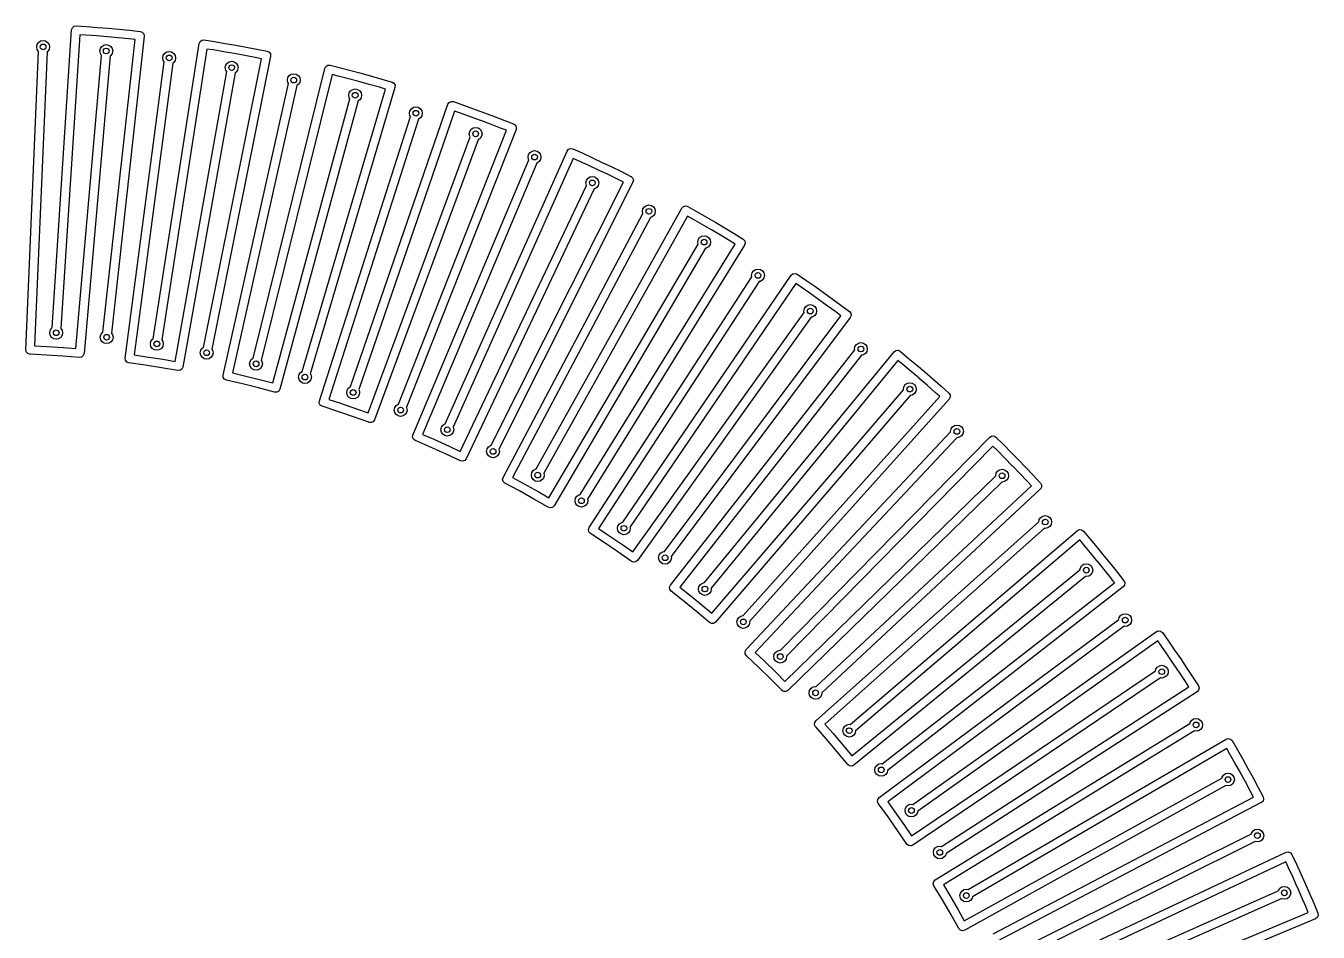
# Model space of a CAD drawing. Extents: x 97 to 314, y -170 to 213.
# Drawn here: x 264.69 to 310.06, y 141.22 to 173.04 of the extents above; entities that cross this region are included whole.
import ezdxf

# ---------------------------------------------------------------- set-up
doc = ezdxf.new("R2010")
doc.units = 0
doc.layers.add('BLACK', color=7, linetype='CONTINUOUS')

msp = doc.modelspace()

# ---------------------------------------------------------------- linework, layer by layer
at = {"layer": 'BLACK', "linetype": 'CONTINUOUS'}
for p, q in [((265.616, 162.433), (266.298, 172.898)), ((266.298, 172.898), (266.323, 172.971)), ((266.323, 172.971), (266.382, 173.022)), ((266.382, 173.022), (266.458, 173.038)), ((266.458, 173.038), (266.458, 173.038)), ((266.458, 173.038), (266.458, 173.038)), ((266.458, 173.038), (266.458, 173.038)), ((266.458, 173.038), (266.833, 173.012)), ((266.833, 173.012), (267.208, 172.983)), ((267.208, 172.983), (267.583, 172.952)), ((267.583, 172.952), (267.583, 172.952)), ((267.583, 172.952), (267.583, 172.952)), ((267.583, 172.952), (267.958, 172.918)), ((267.958, 172.918), (268.332, 172.881)), ((268.332, 172.881), (268.706, 172.841)), ((265.088, 172.385), (265.137, 172.458)), ((265.137, 172.458), (265.21, 172.507)), ((265.21, 172.507), (265.296, 172.524)), ((265.296, 172.524), (265.382, 172.507)), ((265.382, 172.507), (265.455, 172.458)), ((265.455, 172.458), (265.504, 172.385)), ((266.588, 172.728), (265.916, 162.417)), ((266.812, 172.713), (266.588, 172.728)), ((267.185, 172.684), (266.812, 172.713)), ((267.556, 172.653), (267.185, 172.684)), ((267.394, 162.283), (268.524, 172.559)), ((267.557, 172.653), (267.556, 172.653)), ((267.558, 172.653), (267.557, 172.653)), ((267.557, 172.653), (267.557, 172.653)), ((267.559, 172.653), (267.558, 172.653)), ((267.93, 172.619), (267.559, 172.653)), ((268.838, 172.673), (267.693, 162.253)), ((268.302, 172.582), (267.93, 172.619)), ((268.524, 172.559), (268.302, 172.582)), ((268.706, 172.841), (268.706, 172.841)), ((268.706, 172.841), (268.706, 172.841)), ((268.706, 172.841), (268.707, 172.841)), ((268.707, 172.841), (268.779, 172.813)), ((268.779, 172.813), (268.827, 172.752)), ((268.827, 172.752), (268.839, 172.675)), ((268.839, 172.675), (268.838, 172.673)), ((269.164, 162.055), (270.773, 172.419)), ((270.773, 172.419), (270.804, 172.49)), ((270.804, 172.49), (270.867, 172.536)), ((270.867, 172.536), (270.944, 172.544)), ((270.944, 172.544), (270.944, 172.544)), ((270.944, 172.544), (270.944, 172.544)), ((270.944, 172.544), (271.316, 172.485)), ((270.944, 172.544), (270.944, 172.544)), ((271.316, 172.485), (271.687, 172.423)), ((271.687, 172.423), (272.057, 172.359)), ((264.69, 161.665), (265.139, 172.139)), ((265.439, 172.129), (264.996, 161.801)), ((265.071, 172.299), (265.088, 172.385)), ((265.088, 172.213), (265.071, 172.299)), ((265.137, 172.14), (265.088, 172.213)), ((265.139, 172.139), (265.137, 172.14)), ((265.455, 172.14), (265.439, 172.129)), ((265.504, 172.213), (265.455, 172.14)), ((265.504, 172.385), (265.521, 172.299)), ((265.521, 172.299), (265.504, 172.213)), ((266.449, 161.707), (267.35, 172.002)), ((267.649, 171.98), (266.735, 161.532)), ((267.288, 172.155), (267.305, 172.241)), ((267.305, 172.069), (267.288, 172.155)), ((267.305, 172.241), (267.354, 172.314)), ((267.35, 172.002), (267.305, 172.069)), ((267.354, 172.314), (267.427, 172.363)), ((267.427, 172.363), (267.513, 172.38)), ((267.513, 172.38), (267.599, 172.363)), ((267.599, 172.363), (267.672, 172.314)), ((267.672, 171.996), (267.649, 171.98)), ((267.672, 172.314), (267.721, 172.241)), ((267.721, 172.069), (267.672, 171.996)), ((267.721, 172.241), (267.738, 172.155)), ((267.738, 172.155), (267.721, 172.069)), ((271.046, 172.225), (269.461, 162.01)), ((269.496, 171.912), (269.514, 171.998)), ((269.514, 171.998), (269.562, 172.071)), ((269.562, 172.071), (269.635, 172.12)), ((269.635, 172.12), (269.721, 172.137)), ((269.721, 172.137), (269.808, 172.12)), ((269.808, 172.12), (269.881, 172.071)), ((269.881, 172.071), (269.929, 171.998)), ((269.929, 171.998), (269.946, 171.912)), ((271.268, 172.19), (271.046, 172.225)), ((273.283, 171.97), (271.216, 161.69)), ((271.636, 172.128), (271.268, 172.19)), ((272.004, 172.064), (271.636, 172.128)), ((272.005, 172.064), (272.004, 172.064)), ((272.006, 172.064), (272.005, 172.064)), ((272.373, 171.997), (272.006, 172.064)), ((272.057, 172.359), (272.428, 172.292)), ((272.74, 171.927), (272.373, 171.997)), ((272.428, 172.292), (272.797, 172.222)), ((272.797, 172.222), (273.166, 172.149)), ((273.166, 172.149), (273.166, 172.149)), ((273.166, 172.149), (273.166, 172.149)), ((273.166, 172.149), (273.166, 172.149)), ((273.166, 172.149), (273.236, 172.114)), ((273.236, 172.114), (273.279, 172.05)), ((273.279, 172.05), (273.284, 171.972)), ((273.284, 171.972), (273.283, 171.97)), ((268.174, 161.374), (269.551, 171.77)), ((269.849, 171.732), (268.491, 161.482)), ((269.514, 171.826), (269.496, 171.912)), ((269.551, 171.77), (269.514, 171.826)), ((269.881, 171.753), (269.849, 171.732)), ((269.929, 171.826), (269.881, 171.753)), ((269.946, 171.912), (269.929, 171.826)), ((270.922, 161.749), (272.959, 171.884)), ((271.691, 171.571), (271.708, 171.658)), ((271.708, 171.485), (271.691, 171.571)), ((271.708, 171.658), (271.757, 171.731)), ((271.741, 171.437), (271.708, 171.485)), ((271.757, 171.731), (271.83, 171.779)), ((271.83, 171.779), (271.916, 171.796)), ((271.916, 171.796), (272.002, 171.779)), ((272.002, 171.779), (272.075, 171.731)), ((272.075, 171.731), (272.124, 171.658)), ((272.124, 171.485), (272.075, 171.412)), ((272.124, 171.658), (272.141, 171.571)), ((272.141, 171.571), (272.124, 171.485)), ((272.665, 161.366), (275.187, 171.545)), ((272.959, 171.884), (272.74, 171.927)), ((275.187, 171.545), (275.224, 171.613)), ((275.224, 171.613), (275.291, 171.653)), ((275.291, 171.653), (275.368, 171.655)), ((275.368, 171.655), (275.369, 171.655)), ((275.369, 171.655), (275.369, 171.655)), ((275.369, 171.655), (275.369, 171.655)), ((275.369, 171.655), (275.734, 171.563)), ((275.734, 171.563), (276.098, 171.469)), ((269.929, 161.259), (271.741, 171.437)), ((272.037, 171.387), (270.198, 161.06)), ((272.075, 171.412), (272.037, 171.387)), ((275.442, 171.327), (272.956, 161.293)), ((273.87, 171.134), (273.887, 171.22)), ((273.887, 171.047), (273.87, 171.134)), ((273.887, 171.22), (273.936, 171.293)), ((273.913, 171.008), (273.887, 171.047)), ((273.936, 171.293), (274.009, 171.341)), ((274.009, 171.341), (274.095, 171.359)), ((274.095, 171.359), (274.181, 171.341)), ((274.181, 171.341), (274.254, 171.293)), ((274.254, 171.293), (274.303, 171.22)), ((274.303, 171.047), (274.254, 170.974)), ((274.303, 171.22), (274.32, 171.134)), ((274.32, 171.134), (274.303, 171.047)), ((275.659, 171.273), (275.442, 171.327)), ((276.021, 171.179), (275.659, 171.273)), ((276.381, 171.083), (276.021, 171.179)), ((276.098, 171.469), (276.461, 171.371)), ((276.383, 171.082), (276.381, 171.083)), ((276.384, 171.082), (276.383, 171.082)), ((276.743, 170.983), (276.384, 171.082)), ((276.461, 171.371), (276.824, 171.271)), ((276.824, 171.271), (277.186, 171.169)), ((277.186, 171.169), (277.546, 171.064)), ((277.546, 171.064), (277.546, 171.064)), ((277.546, 171.064), (277.546, 171.064)), ((277.546, 171.064), (277.547, 171.064)), ((277.547, 171.064), (277.613, 171.023)), ((271.618, 160.774), (273.913, 171.008)), ((274.206, 170.942), (271.943, 160.854)), ((274.254, 170.974), (274.206, 170.942)), ((274.389, 160.907), (277.317, 170.818)), ((277.647, 170.875), (274.676, 160.819)), ((276.026, 170.6), (276.043, 170.686)), ((276.043, 170.513), (276.026, 170.6)), ((276.043, 170.686), (276.092, 170.759)), ((276.092, 170.759), (276.165, 170.807)), ((276.165, 170.807), (276.251, 170.825)), ((276.251, 170.825), (276.337, 170.807)), ((276.337, 170.807), (276.41, 170.759)), ((276.41, 170.759), (276.459, 170.686)), ((276.459, 170.686), (276.476, 170.6)), ((276.476, 170.6), (276.459, 170.513)), ((277.103, 170.881), (276.743, 170.983)), ((277.317, 170.818), (277.103, 170.881)), ((277.613, 171.023), (277.65, 170.955)), ((277.648, 170.877), (277.647, 170.875)), ((277.65, 170.955), (277.648, 170.877)), ((273.356, 160.504), (276.064, 170.481)), ((276.354, 170.403), (273.607, 160.282)), ((276.064, 170.481), (276.043, 170.513)), ((276.092, 160.372), (279.506, 170.283)), ((276.41, 170.44), (276.354, 170.403)), ((276.459, 170.513), (276.41, 170.44)), ((278.174, 170.056), (278.223, 170.129)), ((278.223, 170.129), (278.296, 170.178)), ((278.296, 170.178), (278.382, 170.195)), ((278.382, 170.195), (278.468, 170.178)), ((278.468, 170.178), (278.541, 170.129)), ((278.541, 170.129), (278.59, 170.056)), ((279.506, 170.283), (279.549, 170.348)), ((279.549, 170.348), (279.619, 170.382)), ((279.619, 170.382), (279.697, 170.376)), ((279.697, 170.376), (279.697, 170.376)), ((279.697, 170.376), (279.697, 170.376)), ((279.697, 170.376), (279.697, 170.376)), ((279.697, 170.376), (280.052, 170.252)), ((280.052, 170.252), (280.406, 170.126)), ((280.406, 170.126), (280.76, 169.997)), ((274.995, 159.872), (278.189, 169.861)), ((278.474, 169.766), (275.326, 159.922)), ((279.741, 170.044), (276.375, 160.27)), ((278.157, 169.97), (278.174, 170.056)), ((278.174, 169.884), (278.157, 169.97)), ((278.189, 169.861), (278.174, 169.884)), ((278.541, 169.811), (278.474, 169.766)), ((278.59, 169.884), (278.541, 169.811)), ((278.59, 170.056), (278.607, 169.97)), ((278.607, 169.97), (278.59, 169.884)), ((279.952, 169.97), (279.741, 170.044)), ((280.305, 169.844), (279.952, 169.97)), ((280.655, 169.716), (280.305, 169.844)), ((280.656, 169.715), (280.655, 169.716)), ((280.657, 169.715), (280.656, 169.715)), ((280.656, 169.715), (280.656, 169.715)), ((281.006, 169.585), (280.657, 169.715)), ((280.76, 169.997), (280.76, 169.997)), ((280.76, 169.997), (281.112, 169.865)), ((281.112, 169.865), (281.464, 169.731)), ((281.464, 169.731), (281.813, 169.594)), ((277.768, 159.759), (281.564, 169.37)), ((281.897, 169.397), (278.047, 159.647)), ((280.257, 169.247), (280.274, 169.333)), ((280.274, 169.161), (280.257, 169.247)), ((280.274, 169.333), (280.323, 169.406)), ((280.323, 169.406), (280.396, 169.455)), ((280.396, 169.455), (280.482, 169.472)), ((280.482, 169.472), (280.568, 169.455)), ((280.568, 169.455), (280.641, 169.406)), ((280.641, 169.406), (280.69, 169.333)), ((280.69, 169.333), (280.707, 169.247)), ((280.707, 169.247), (280.69, 169.161)), ((281.356, 169.451), (281.006, 169.585)), ((281.564, 169.37), (281.356, 169.451)), ((281.813, 169.594), (281.813, 169.594)), ((281.813, 169.594), (281.813, 169.594)), ((281.813, 169.594), (281.814, 169.594)), ((281.814, 169.594), (281.877, 169.548)), ((281.877, 169.548), (281.907, 169.477)), ((281.899, 169.399), (281.897, 169.397)), ((281.907, 169.477), (281.899, 169.399)), ((276.703, 159.448), (280.285, 169.144)), ((280.566, 169.038), (276.932, 159.205)), ((280.285, 169.144), (280.274, 169.161)), ((280.568, 169.039), (280.566, 169.038)), ((280.641, 169.088), (280.568, 169.039)), ((280.69, 169.161), (280.641, 169.088)), ((278.279, 158.673), (282.346, 168.336)), ((279.415, 159.071), (283.696, 168.643)), ((283.909, 168.383), (279.69, 158.95)), ((282.323, 168.431), (282.341, 168.517)), ((282.341, 168.345), (282.323, 168.431)), ((282.341, 168.517), (282.389, 168.59)), ((282.346, 168.336), (282.341, 168.345)), ((282.389, 168.59), (282.462, 168.638)), ((282.462, 168.638), (282.548, 168.656)), ((282.548, 168.656), (282.635, 168.638)), ((282.635, 168.638), (282.708, 168.59)), ((282.708, 168.59), (282.756, 168.517)), ((282.756, 168.345), (282.708, 168.272)), ((282.756, 168.517), (282.773, 168.431)), ((282.773, 168.431), (282.756, 168.345)), ((283.696, 168.643), (283.745, 168.703)), ((283.745, 168.703), (283.818, 168.731)), ((283.818, 168.731), (283.894, 168.719)), ((283.894, 168.719), (283.894, 168.719)), ((283.894, 168.719), (283.895, 168.718)), ((283.895, 168.718), (283.895, 168.718)), ((283.895, 168.718), (284.237, 168.564)), ((284.113, 168.291), (283.909, 168.383)), ((284.237, 168.564), (284.579, 168.406)), ((284.579, 168.406), (284.92, 168.246)), ((282.623, 168.22), (278.614, 158.693)), ((282.635, 168.223), (282.623, 168.22)), ((282.708, 168.272), (282.635, 168.223)), ((284.453, 168.135), (284.113, 168.291)), ((284.79, 167.976), (284.453, 168.135)), ((284.791, 167.975), (284.79, 167.976)), ((284.792, 167.975), (284.791, 167.975)), ((284.791, 167.975), (284.791, 167.975)), ((285.129, 167.814), (284.792, 167.975)), ((284.92, 168.246), (284.92, 168.246)), ((284.92, 168.246), (284.92, 168.246)), ((284.92, 168.246), (284.92, 168.246)), ((284.92, 168.246), (285.259, 168.084)), ((285.259, 168.084), (285.597, 167.919)), ((285.597, 167.919), (285.933, 167.752)), ((279.942, 158.099), (284.369, 167.436)), ((281.03, 158.311), (285.665, 167.551)), ((285.999, 167.548), (281.299, 158.18)), ((284.351, 167.524), (284.368, 167.61)), ((284.368, 167.438), (284.351, 167.524)), ((284.368, 167.61), (284.417, 167.683)), ((284.369, 167.436), (284.368, 167.438)), ((284.417, 167.683), (284.49, 167.732)), ((284.49, 167.732), (284.576, 167.749)), ((284.576, 167.749), (284.662, 167.732)), ((284.662, 167.732), (284.735, 167.683)), ((284.735, 167.683), (284.784, 167.61)), ((284.784, 167.438), (284.735, 167.365)), ((284.784, 167.61), (284.801, 167.524)), ((284.801, 167.524), (284.784, 167.438)), ((285.465, 167.65), (285.129, 167.814)), ((285.665, 167.551), (285.465, 167.65)), ((285.933, 167.752), (285.933, 167.752)), ((285.933, 167.752), (285.933, 167.752)), ((285.933, 167.752), (285.934, 167.751)), ((285.934, 167.751), (285.934, 167.751)), ((285.934, 167.751), (285.992, 167.7)), ((285.992, 167.7), (286.016, 167.626)), ((286.001, 167.55), (285.999, 167.548)), ((286.016, 167.626), (286.001, 167.55)), ((284.643, 167.312), (280.149, 157.836)), ((284.662, 167.316), (284.643, 167.312)), ((284.735, 167.365), (284.662, 167.316)), ((282.609, 157.481), (287.724, 166.637)), ((286.337, 166.527), (286.354, 166.614)), ((286.352, 166.452), (286.337, 166.527)), ((286.354, 166.614), (286.403, 166.687)), ((286.403, 166.687), (286.476, 166.735)), ((286.476, 166.735), (286.562, 166.752)), ((286.562, 166.752), (286.648, 166.735)), ((286.648, 166.735), (286.721, 166.687)), ((286.721, 166.687), (286.77, 166.614)), ((286.77, 166.614), (286.787, 166.527)), ((286.787, 166.527), (286.77, 166.441)), ((287.724, 166.637), (287.778, 166.693)), ((287.778, 166.693), (287.853, 166.714)), ((287.853, 166.714), (287.928, 166.695)), ((287.928, 166.695), (287.928, 166.695)), ((287.928, 166.695), (287.928, 166.695)), ((287.928, 166.695), (288.256, 166.51)), ((288.256, 166.51), (288.583, 166.323)), ((281.444, 157.187), (286.352, 166.452)), ((286.619, 166.314), (281.779, 157.178)), ((287.913, 166.36), (282.872, 157.336)), ((286.648, 166.32), (286.619, 166.314)), ((286.721, 166.368), (286.648, 166.32)), ((286.77, 166.441), (286.721, 166.368)), ((288.108, 166.25), (287.913, 166.36)), ((288.433, 166.064), (288.108, 166.25)), ((288.755, 165.876), (288.433, 166.064)), ((288.583, 166.323), (288.908, 166.133)), ((288.908, 166.133), (288.908, 166.133)), ((288.908, 166.133), (288.908, 166.133)), ((288.908, 166.133), (289.231, 165.941)), ((288.293, 165.53), (288.342, 165.603)), ((288.342, 165.603), (288.415, 165.652)), ((288.415, 165.652), (288.501, 165.669)), ((288.501, 165.669), (288.587, 165.652)), ((288.587, 165.652), (288.66, 165.603)), ((288.66, 165.603), (288.709, 165.53)), ((288.756, 165.875), (288.755, 165.876)), ((288.757, 165.874), (288.756, 165.875)), ((289.077, 165.684), (288.757, 165.874)), ((289.398, 165.491), (289.077, 165.684)), ((289.231, 165.941), (289.553, 165.747)), ((289.553, 165.747), (289.873, 165.551)), ((283.049, 156.468), (288.289, 165.378)), ((288.55, 165.229), (283.232, 156.188)), ((284.151, 156.582), (289.588, 165.374)), ((289.921, 165.342), (284.406, 156.425)), ((288.276, 165.444), (288.293, 165.53)), ((288.289, 165.378), (288.276, 165.444)), ((288.587, 165.236), (288.55, 165.229)), ((288.66, 165.285), (288.587, 165.236)), ((288.709, 165.358), (288.66, 165.285)), ((288.709, 165.53), (288.726, 165.444)), ((288.726, 165.444), (288.709, 165.358)), ((289.588, 165.374), (289.398, 165.491)), ((289.873, 165.551), (289.873, 165.551)), ((289.873, 165.551), (289.873, 165.551)), ((289.873, 165.551), (289.874, 165.55)), ((289.874, 165.55), (289.874, 165.55)), ((289.874, 165.55), (289.927, 165.494)), ((289.923, 165.344), (289.921, 165.342)), ((289.945, 165.418), (289.923, 165.344)), ((289.927, 165.494), (289.945, 165.418)), ((285.651, 155.616), (291.558, 164.282)), ((290.166, 164.276), (290.183, 164.362)), ((290.177, 164.221), (290.166, 164.276)), ((290.183, 164.362), (290.232, 164.435)), ((290.232, 164.435), (290.305, 164.483)), ((290.305, 164.483), (290.391, 164.501)), ((290.391, 164.501), (290.477, 164.483)), ((290.477, 164.483), (290.55, 164.435)), ((290.55, 164.435), (290.599, 164.362)), ((290.599, 164.362), (290.616, 164.276)), ((290.616, 164.276), (290.599, 164.189)), ((291.558, 164.282), (291.617, 164.332)), ((291.617, 164.332), (291.693, 164.347)), ((291.693, 164.347), (291.767, 164.321)), ((291.767, 164.321), (291.767, 164.321)), ((291.767, 164.321), (291.767, 164.321)), ((291.767, 164.321), (292.077, 164.108)), ((284.464, 155.426), (290.177, 164.221)), ((290.429, 164.058), (284.797, 155.388)), ((291.722, 163.989), (285.899, 155.446)), ((290.477, 164.068), (290.429, 164.058)), ((290.55, 164.116), (290.477, 164.068)), ((290.599, 164.189), (290.55, 164.116)), ((291.906, 163.862), (291.722, 163.989)), ((292.213, 163.647), (291.906, 163.862)), ((292.077, 164.108), (292.385, 163.893)), ((292.385, 163.893), (292.692, 163.675)), ((292.517, 163.432), (292.213, 163.647)), ((292.518, 163.431), (292.517, 163.432)), ((292.519, 163.43), (292.518, 163.431)), ((292.518, 163.431), (292.518, 163.431)), ((292.822, 163.213), (292.519, 163.43)), ((292.692, 163.675), (292.692, 163.675)), ((292.692, 163.675), (292.998, 163.455)), ((292.998, 163.455), (293.301, 163.233)), ((285.999, 154.568), (292.01, 162.979)), ((292.001, 163.025), (292.019, 163.111)), ((292.01, 162.979), (292.001, 163.025)), ((292.019, 163.111), (292.067, 163.184)), ((292.067, 163.184), (292.14, 163.232)), ((292.14, 163.232), (292.226, 163.25)), ((292.226, 163.25), (292.312, 163.232)), ((292.312, 163.232), (292.385, 163.184)), ((292.385, 162.866), (292.312, 162.817)), ((292.385, 163.184), (292.434, 163.111)), ((292.434, 162.939), (292.385, 162.866)), ((292.434, 163.111), (292.451, 163.025)), ((292.451, 163.025), (292.434, 162.939)), ((293.123, 162.992), (292.822, 163.213)), ((293.303, 162.859), (293.123, 162.992)), ((293.301, 163.233), (293.603, 163.009)), ((293.603, 163.009), (293.603, 163.009)), ((293.603, 163.009), (293.603, 163.009)), ((293.603, 163.009), (293.603, 163.009)), ((293.603, 163.009), (293.603, 163.009)), ((293.603, 163.009), (293.651, 162.947)), ((293.662, 162.871), (293.633, 162.799)), ((293.651, 162.947), (293.662, 162.871)), ((265.548, 162.347), (265.596, 162.42)), ((265.596, 162.42), (265.616, 162.433)), ((265.916, 162.417), (265.963, 162.347)), ((292.255, 162.805), (286.157, 154.272)), ((287.107, 154.584), (293.303, 162.859)), ((293.631, 162.797), (287.346, 154.404)), ((292.312, 162.817), (292.255, 162.805)), ((293.633, 162.799), (293.631, 162.797)), ((265.53, 162.261), (265.548, 162.347)), ((265.548, 162.174), (265.53, 162.261)), ((265.596, 162.101), (265.548, 162.174)), ((265.669, 162.053), (265.596, 162.101)), ((265.755, 162.036), (265.669, 162.053)), ((265.842, 162.053), (265.755, 162.036)), ((265.915, 162.101), (265.842, 162.053)), ((265.963, 162.174), (265.915, 162.101)), ((265.963, 162.347), (265.98, 162.261)), ((265.98, 162.261), (265.963, 162.174)), ((267.301, 162.106), (267.318, 162.192)), ((267.318, 162.019), (267.301, 162.106)), ((267.318, 162.192), (267.367, 162.265)), ((267.367, 161.947), (267.318, 162.019)), ((267.367, 162.265), (267.394, 162.283)), ((267.733, 162.019), (267.685, 161.947)), ((267.693, 162.253), (267.733, 162.192)), ((267.733, 162.192), (267.751, 162.106)), ((267.751, 162.106), (267.733, 162.019)), ((269.063, 161.872), (269.08, 161.958)), ((269.08, 161.958), (269.129, 162.031)), ((269.129, 162.031), (269.164, 162.055)), ((269.461, 162.01), (269.496, 161.958)), ((269.496, 161.958), (269.513, 161.872)), ((264.707, 161.59), (264.69, 161.665)), ((264.76, 161.532), (264.707, 161.59)), ((264.834, 161.509), (264.76, 161.532)), ((264.838, 161.51), (264.834, 161.509)), ((264.834, 161.509), (264.834, 161.509)), ((264.834, 161.509), (264.834, 161.509)), ((265.414, 161.481), (264.838, 161.51)), ((264.996, 161.801), (265.431, 161.779)), ((265.431, 161.779), (266.015, 161.741)), ((266.015, 161.741), (266.449, 161.707)), ((266.735, 161.532), (266.708, 161.459)), ((267.44, 161.898), (267.367, 161.947)), ((267.526, 161.881), (267.44, 161.898)), ((267.612, 161.898), (267.526, 161.881)), ((267.685, 161.947), (267.612, 161.898)), ((269.08, 161.786), (269.063, 161.872)), ((269.129, 161.713), (269.08, 161.786)), ((269.202, 161.664), (269.129, 161.713)), ((269.288, 161.647), (269.202, 161.664)), ((269.374, 161.664), (269.288, 161.647)), ((269.447, 161.713), (269.374, 161.664)), ((269.496, 161.786), (269.447, 161.713)), ((269.513, 161.872), (269.496, 161.786)), ((270.812, 161.561), (270.829, 161.647)), ((270.829, 161.475), (270.812, 161.561)), ((270.829, 161.647), (270.878, 161.72)), ((270.878, 161.72), (270.922, 161.749)), ((271.216, 161.69), (271.245, 161.647)), ((271.245, 161.647), (271.262, 161.561)), ((271.262, 161.561), (271.245, 161.475)), ((287.316, 153.404), (293.787, 161.658)), ((288.517, 153.49), (295.168, 161.595)), ((293.78, 161.693), (293.797, 161.779)), ((293.787, 161.658), (293.78, 161.693)), ((293.797, 161.779), (293.846, 161.852)), ((293.846, 161.852), (293.919, 161.901)), ((293.919, 161.901), (294.005, 161.918)), ((294.005, 161.918), (294.091, 161.901)), ((294.091, 161.901), (294.164, 161.852)), ((294.164, 161.534), (294.091, 161.485)), ((294.164, 161.852), (294.213, 161.779)), ((294.213, 161.607), (294.164, 161.534)), ((294.213, 161.779), (294.23, 161.693)), ((294.23, 161.693), (294.213, 161.607)), ((295.168, 161.595), (295.231, 161.64)), ((295.231, 161.64), (295.309, 161.648)), ((295.309, 161.648), (295.379, 161.616)), ((295.379, 161.616), (295.379, 161.616)), ((295.379, 161.616), (295.379, 161.616)), ((295.379, 161.616), (295.379, 161.616)), ((295.379, 161.616), (295.669, 161.376)), ((265.993, 161.443), (265.414, 161.481)), ((266.568, 161.397), (265.993, 161.443)), ((266.572, 161.396), (266.568, 161.397)), ((266.649, 161.409), (266.572, 161.396)), ((266.708, 161.459), (266.649, 161.409)), ((268.184, 161.297), (268.174, 161.374)), ((268.231, 161.235), (268.184, 161.297)), ((268.303, 161.206), (268.231, 161.235)), ((268.307, 161.206), (268.303, 161.206)), ((268.303, 161.206), (268.303, 161.206)), ((268.303, 161.206), (268.303, 161.206)), ((268.878, 161.126), (268.307, 161.206)), ((268.491, 161.482), (268.922, 161.422)), ((269.452, 161.037), (268.878, 161.126)), ((268.922, 161.422), (269.5, 161.332)), ((269.5, 161.332), (269.929, 161.259)), ((270.198, 161.06), (270.165, 160.99)), ((270.878, 161.402), (270.829, 161.475)), ((270.951, 161.353), (270.878, 161.402)), ((271.037, 161.336), (270.951, 161.353)), ((271.123, 161.353), (271.037, 161.336)), ((271.196, 161.402), (271.123, 161.353)), ((271.245, 161.475), (271.196, 161.402)), ((272.547, 161.172), (272.564, 161.258)), ((272.564, 161.086), (272.547, 161.172)), ((272.564, 161.258), (272.613, 161.331)), ((272.613, 161.013), (272.564, 161.086)), ((272.613, 161.331), (272.665, 161.366)), ((272.98, 161.086), (272.931, 161.013)), ((272.956, 161.293), (272.98, 161.258)), ((272.98, 161.258), (272.997, 161.172)), ((272.997, 161.172), (272.98, 161.086)), ((294.022, 161.471), (287.644, 153.336)), ((295.305, 161.289), (288.747, 153.297)), ((294.091, 161.485), (294.022, 161.471)), ((295.478, 161.146), (295.305, 161.289)), ((295.764, 160.905), (295.478, 161.146)), ((295.669, 161.376), (295.958, 161.134)), ((295.958, 161.134), (296.244, 160.89)), ((270.021, 160.94), (269.452, 161.037)), ((270.024, 160.938), (270.021, 160.94)), ((270.102, 160.945), (270.024, 160.938)), ((270.165, 160.99), (270.102, 160.945)), ((271.621, 160.697), (271.618, 160.774)), ((271.663, 160.631), (271.621, 160.697)), ((271.732, 160.595), (271.663, 160.631)), ((271.943, 160.854), (272.368, 160.756)), ((272.368, 160.756), (272.935, 160.615)), ((272.686, 160.964), (272.613, 161.013)), ((272.772, 160.947), (272.686, 160.964)), ((272.858, 160.964), (272.772, 160.947)), ((272.931, 161.013), (272.858, 160.964)), ((272.935, 160.615), (273.356, 160.504)), ((274.262, 160.706), (274.279, 160.792)), ((274.279, 160.62), (274.262, 160.706)), ((274.279, 160.792), (274.328, 160.865)), ((274.328, 160.547), (274.279, 160.62)), ((274.328, 160.865), (274.389, 160.907)), ((274.694, 160.62), (274.646, 160.547)), ((274.676, 160.819), (274.694, 160.792)), ((274.694, 160.792), (274.712, 160.706)), ((274.712, 160.706), (274.694, 160.62)), ((296.048, 160.664), (295.764, 160.905)), ((296.048, 160.663), (296.048, 160.664)), ((296.05, 160.662), (296.048, 160.663)), ((296.332, 160.418), (296.05, 160.662)), ((296.244, 160.89), (296.244, 160.89)), ((296.244, 160.89), (296.244, 160.89)), ((296.244, 160.89), (296.528, 160.644)), ((296.528, 160.644), (296.811, 160.396)), ((271.736, 160.595), (271.732, 160.595)), ((271.732, 160.595), (271.732, 160.595)), ((271.732, 160.595), (271.732, 160.595)), ((272.298, 160.465), (271.736, 160.595)), ((272.861, 160.325), (272.298, 160.465)), ((273.419, 160.178), (272.861, 160.325)), ((273.421, 160.177), (273.419, 160.178)), ((273.423, 160.176), (273.421, 160.177)), ((273.5, 160.176), (273.423, 160.176)), ((273.568, 160.215), (273.5, 160.176)), ((273.607, 160.282), (273.568, 160.215)), ((274.401, 160.498), (274.328, 160.547)), ((274.487, 160.481), (274.401, 160.498)), ((274.573, 160.498), (274.487, 160.481)), ((274.646, 160.547), (274.573, 160.498)), ((275.955, 160.165), (275.972, 160.251)), ((275.972, 160.079), (275.955, 160.165)), ((275.972, 160.251), (276.021, 160.324)), ((276.021, 160.324), (276.092, 160.372)), ((276.375, 160.27), (276.388, 160.251)), ((276.388, 160.251), (276.405, 160.165)), ((276.405, 160.165), (276.388, 160.079)), ((288.769, 152.413), (295.502, 160.257)), ((295.497, 160.284), (295.514, 160.37)), ((295.502, 160.257), (295.497, 160.284)), ((295.514, 160.37), (295.563, 160.443)), ((295.563, 160.443), (295.636, 160.492)), ((295.636, 160.492), (295.722, 160.509)), ((295.722, 160.509), (295.808, 160.492)), ((295.808, 160.492), (295.881, 160.443)), ((295.881, 160.443), (295.93, 160.37)), ((295.93, 160.198), (295.881, 160.125)), ((295.93, 160.37), (295.947, 160.284)), ((295.947, 160.284), (295.93, 160.198)), ((296.613, 160.171), (296.332, 160.418)), ((296.779, 160.023), (296.613, 160.171)), ((296.811, 160.396), (297.091, 160.146)), ((297.091, 160.146), (297.091, 160.146)), ((297.091, 160.146), (297.091, 160.146)), ((297.091, 160.146), (297.092, 160.146)), ((297.092, 160.146), (297.092, 160.146)), ((297.092, 160.146), (297.134, 160.081)), ((274.992, 159.794), (274.995, 159.872)), ((275.027, 159.725), (274.992, 159.794)), ((275.093, 159.683), (275.027, 159.725)), ((275.326, 159.922), (275.74, 159.786)), ((275.74, 159.786), (276.293, 159.596)), ((276.021, 160.006), (275.972, 160.079)), ((276.094, 159.957), (276.021, 160.006)), ((276.18, 159.94), (276.094, 159.957)), ((276.266, 159.957), (276.18, 159.94)), ((276.339, 160.006), (276.266, 159.957)), ((276.388, 160.079), (276.339, 160.006)), ((277.639, 159.635), (277.687, 159.708)), ((277.687, 159.708), (277.76, 159.757)), ((277.76, 159.757), (277.768, 159.759)), ((295.729, 160.06), (288.9, 152.105)), ((289.877, 152.335), (296.779, 160.023)), ((297.101, 159.932), (290.097, 152.131)), ((295.808, 160.076), (295.729, 160.06)), ((295.881, 160.125), (295.808, 160.076)), ((297.103, 159.934), (297.101, 159.932)), ((297.139, 160.003), (297.103, 159.934)), ((297.134, 160.081), (297.139, 160.003)), ((275.097, 159.683), (275.093, 159.683)), ((275.093, 159.683), (275.093, 159.683)), ((275.093, 159.683), (275.093, 159.683)), ((275.645, 159.503), (275.097, 159.683)), ((276.194, 159.314), (275.645, 159.503)), ((276.736, 159.118), (276.194, 159.314)), ((276.293, 159.596), (276.703, 159.448)), ((277.622, 159.549), (277.639, 159.635)), ((277.639, 159.463), (277.622, 159.549)), ((277.687, 159.39), (277.639, 159.463)), ((277.76, 159.341), (277.687, 159.39)), ((277.847, 159.324), (277.76, 159.341)), ((277.933, 159.341), (277.847, 159.324)), ((278.006, 159.39), (277.933, 159.341)), ((278.054, 159.463), (278.006, 159.39)), ((278.047, 159.647), (278.054, 159.635)), ((278.054, 159.635), (278.072, 159.549)), ((278.072, 159.549), (278.054, 159.463)), ((276.74, 159.116), (276.736, 159.118)), ((276.817, 159.109), (276.74, 159.116)), ((276.888, 159.141), (276.817, 159.109)), ((276.932, 159.205), (276.888, 159.141)), ((279.26, 158.86), (279.277, 158.946)), ((279.277, 158.774), (279.26, 158.86)), ((279.277, 158.946), (279.326, 159.019)), ((279.326, 159.019), (279.399, 159.068)), ((279.399, 159.068), (279.415, 159.071)), ((279.69, 158.95), (279.693, 158.946)), ((279.693, 158.946), (279.71, 158.86)), ((279.71, 158.86), (279.693, 158.774)), ((289.977, 151.137), (297.154, 158.782)), ((297.151, 158.799), (297.168, 158.886)), ((297.154, 158.782), (297.151, 158.799)), ((297.168, 158.886), (297.216, 158.959)), ((297.216, 158.959), (297.289, 159.007)), ((297.289, 159.007), (297.376, 159.024)), ((297.376, 159.024), (297.462, 159.007)), ((297.462, 159.007), (297.535, 158.959)), ((297.535, 158.959), (297.583, 158.886)), ((297.583, 158.886), (297.601, 158.799)), ((297.601, 158.799), (297.583, 158.713)), ((278.269, 158.596), (278.279, 158.673)), ((278.298, 158.524), (278.269, 158.596)), ((278.359, 158.476), (278.298, 158.524)), ((278.36, 158.476), (278.359, 158.476)), ((278.364, 158.475), (278.36, 158.476)), ((278.36, 158.476), (278.36, 158.476)), ((278.894, 158.248), (278.364, 158.475)), ((278.614, 158.693), (279.014, 158.522)), ((279.014, 158.522), (279.548, 158.283)), ((279.326, 158.701), (279.277, 158.774)), ((279.399, 158.652), (279.326, 158.701)), ((279.485, 158.635), (279.399, 158.652)), ((279.571, 158.652), (279.485, 158.635)), ((279.644, 158.701), (279.571, 158.652)), ((279.693, 158.774), (279.644, 158.701)), ((297.371, 158.575), (290.298, 151.041)), ((291.181, 151.116), (298.525, 158.599)), ((297.376, 158.574), (297.371, 158.575)), ((297.462, 158.592), (297.376, 158.574)), ((297.535, 158.64), (297.462, 158.592)), ((297.583, 158.713), (297.535, 158.64)), ((298.525, 158.599), (298.592, 158.638)), ((298.592, 158.638), (298.67, 158.639)), ((298.67, 158.639), (298.737, 158.601)), ((298.737, 158.601), (298.738, 158.601)), ((298.738, 158.601), (298.738, 158.601)), ((298.738, 158.601), (299.005, 158.336)), ((299.005, 158.336), (299.271, 158.07)), ((279.424, 158.011), (278.894, 158.248)), ((279.947, 157.768), (279.424, 158.011)), ((279.548, 158.283), (279.942, 158.099)), ((280.866, 158.098), (280.883, 158.184)), ((280.883, 158.012), (280.866, 158.098)), ((280.883, 158.184), (280.931, 158.257)), ((280.931, 157.939), (280.883, 158.012)), ((280.931, 158.257), (281.004, 158.306)), ((281.004, 157.891), (280.931, 157.939)), ((281.004, 158.306), (281.03, 158.311)), ((281.091, 157.873), (281.004, 157.891)), ((281.177, 157.891), (281.091, 157.873)), ((281.25, 157.939), (281.177, 157.891)), ((281.298, 158.012), (281.25, 157.939)), ((281.316, 158.098), (281.298, 158.012)), ((281.299, 158.18), (281.316, 158.098)), ((298.634, 158.282), (291.395, 150.906)), ((298.794, 158.124), (298.634, 158.282)), ((299.058, 157.859), (298.794, 158.124)), ((299.271, 158.07), (299.534, 157.801)), ((279.95, 157.765), (279.947, 157.768)), ((280.026, 157.751), (279.95, 157.765)), ((280.099, 157.777), (280.026, 157.751)), ((280.149, 157.836), (280.099, 157.777)), ((282.453, 157.352), (282.502, 157.425)), ((282.502, 157.425), (282.575, 157.474)), ((282.575, 157.474), (282.609, 157.481)), ((298.802, 157.403), (298.875, 157.452)), ((298.875, 157.452), (298.961, 157.469)), ((298.961, 157.469), (299.047, 157.452)), ((299.047, 157.452), (299.12, 157.403)), ((299.319, 157.593), (299.058, 157.859)), ((299.319, 157.592), (299.319, 157.593)), ((299.321, 157.591), (299.319, 157.592)), ((299.58, 157.323), (299.321, 157.591)), ((299.534, 157.801), (299.534, 157.801)), ((299.534, 157.801), (299.534, 157.801)), ((299.534, 157.801), (299.534, 157.801)), ((299.534, 157.801), (299.796, 157.531)), ((299.796, 157.531), (300.055, 157.259)), ((281.426, 157.111), (281.444, 157.187)), ((281.449, 157.037), (281.426, 157.111)), ((281.506, 156.984), (281.449, 157.037)), ((281.51, 156.983), (281.506, 156.984)), ((281.506, 156.984), (281.506, 156.984)), ((281.506, 156.984), (281.506, 156.984)), ((282.018, 156.709), (281.51, 156.983)), ((281.779, 157.178), (282.162, 156.971)), ((282.162, 156.971), (282.673, 156.686)), ((282.436, 157.266), (282.453, 157.352)), ((282.453, 157.18), (282.436, 157.266)), ((282.502, 157.107), (282.453, 157.18)), ((282.575, 157.058), (282.502, 157.107)), ((282.661, 157.041), (282.575, 157.058)), ((282.747, 157.058), (282.661, 157.041)), ((282.82, 157.107), (282.747, 157.058)), ((282.869, 157.18), (282.82, 157.107)), ((282.886, 157.266), (282.869, 157.18)), ((282.872, 157.336), (282.886, 157.266)), ((291.336, 150.021), (298.738, 157.234)), ((298.949, 157.021), (291.439, 149.702)), ((298.736, 157.244), (298.753, 157.33)), ((298.738, 157.234), (298.736, 157.244)), ((298.753, 157.33), (298.802, 157.403)), ((298.961, 157.019), (298.949, 157.021)), ((299.047, 157.036), (298.961, 157.019)), ((299.12, 157.085), (299.047, 157.036)), ((299.12, 157.403), (299.169, 157.33)), ((299.169, 157.158), (299.12, 157.085)), ((299.169, 157.33), (299.186, 157.244)), ((299.186, 157.244), (299.169, 157.158)), ((299.838, 157.053), (299.58, 157.323)), ((299.991, 156.89), (299.838, 157.053)), ((300.055, 157.259), (300.312, 156.985)), ((300.312, 156.985), (300.313, 156.985)), ((300.313, 156.985), (300.313, 156.985)), ((300.313, 156.985), (300.313, 156.984)), ((300.313, 156.984), (300.313, 156.984)), ((300.313, 156.984), (300.349, 156.916)), ((282.525, 156.426), (282.018, 156.709)), ((282.673, 156.686), (283.049, 156.468)), ((283.985, 156.452), (284.034, 156.524)), ((284.034, 156.524), (284.107, 156.573)), ((284.107, 156.573), (284.151, 156.582)), ((292.43, 149.842), (299.991, 156.89)), ((300.303, 156.771), (292.637, 149.624)), ((300.306, 156.772), (300.303, 156.771)), ((300.347, 156.838), (300.306, 156.772)), ((300.349, 156.916), (300.347, 156.838)), ((283.024, 156.137), (282.525, 156.426)), ((283.027, 156.135), (283.024, 156.137)), ((283.102, 156.114), (283.027, 156.135)), ((283.177, 156.133), (283.102, 156.114)), ((283.232, 156.188), (283.177, 156.133)), ((283.968, 156.365), (283.985, 156.452)), ((283.985, 156.279), (283.968, 156.365)), ((284.034, 156.206), (283.985, 156.279)), ((284.107, 156.158), (284.034, 156.206)), ((284.193, 156.14), (284.107, 156.158)), ((284.279, 156.158), (284.193, 156.14)), ((284.352, 156.206), (284.279, 156.158)), ((284.401, 156.279), (284.352, 156.206)), ((284.418, 156.365), (284.401, 156.279)), ((284.406, 156.425), (284.418, 156.365)), ((285.598, 155.605), (285.651, 155.616)), ((292.427, 148.643), (300.251, 155.619)), ((300.251, 155.619), (300.268, 155.704)), ((300.268, 155.704), (300.317, 155.777)), ((300.317, 155.777), (300.39, 155.826)), ((300.39, 155.826), (300.476, 155.843)), ((300.476, 155.843), (300.562, 155.826)), ((300.562, 155.826), (300.635, 155.777)), ((300.635, 155.777), (300.684, 155.704)), ((300.684, 155.704), (300.701, 155.618)), ((300.701, 155.618), (300.684, 155.532)), ((284.44, 155.352), (284.464, 155.426)), ((284.456, 155.276), (284.44, 155.352)), ((284.508, 155.219), (284.456, 155.276)), ((284.508, 155.218), (284.508, 155.219)), ((284.508, 155.219), (284.508, 155.219)), ((284.512, 155.217), (284.508, 155.218)), ((284.993, 154.899), (284.512, 155.217)), ((284.797, 155.388), (285.16, 155.148)), ((285.459, 155.397), (285.476, 155.483)), ((285.476, 155.311), (285.459, 155.397)), ((285.476, 155.483), (285.525, 155.556)), ((285.525, 155.238), (285.476, 155.311)), ((285.525, 155.556), (285.598, 155.605)), ((285.598, 155.189), (285.525, 155.238)), ((285.684, 155.172), (285.598, 155.189)), ((285.77, 155.189), (285.684, 155.172)), ((285.843, 155.238), (285.77, 155.189)), ((285.892, 155.311), (285.843, 155.238)), ((285.909, 155.397), (285.892, 155.311)), ((285.899, 155.446), (285.909, 155.397)), ((300.454, 155.398), (292.737, 148.518)), ((293.622, 148.513), (301.603, 155.317)), ((300.476, 155.393), (300.454, 155.398)), ((300.562, 155.41), (300.476, 155.393)), ((300.635, 155.459), (300.562, 155.41)), ((300.684, 155.532), (300.635, 155.459)), ((301.603, 155.317), (301.674, 155.35)), ((301.674, 155.35), (301.751, 155.344)), ((301.751, 155.344), (301.815, 155.3)), ((301.815, 155.3), (301.815, 155.3)), ((301.815, 155.3), (301.815, 155.3)), ((301.815, 155.3), (302.058, 155.012)), ((285.473, 154.572), (284.993, 154.899)), ((285.16, 155.148), (285.643, 154.818)), ((285.643, 154.818), (285.999, 154.568)), ((301.684, 154.991), (293.819, 148.287)), ((301.829, 154.82), (301.684, 154.991)), ((302.068, 154.532), (301.829, 154.82)), ((302.058, 155.012), (302.299, 154.723)), ((302.299, 154.723), (302.538, 154.433)), ((285.945, 154.241), (285.473, 154.572)), ((286.157, 154.272), (286.097, 154.223)), ((286.904, 154.364), (286.921, 154.45)), ((286.921, 154.278), (286.904, 154.364)), ((286.921, 154.45), (286.97, 154.523)), ((286.97, 154.205), (286.921, 154.278)), ((286.97, 154.523), (287.043, 154.572)), ((287.043, 154.572), (287.107, 154.584)), ((287.337, 154.278), (287.288, 154.205)), ((287.354, 154.364), (287.337, 154.278)), ((287.346, 154.404), (287.354, 154.364)), ((302.304, 154.244), (302.068, 154.532)), ((302.538, 154.433), (302.538, 154.433)), ((302.538, 154.433), (302.538, 154.433)), ((302.538, 154.433), (302.774, 154.14)), ((285.947, 154.237), (285.945, 154.241)), ((286.02, 154.21), (285.947, 154.237)), ((286.097, 154.223), (286.02, 154.21)), ((287.043, 154.156), (286.97, 154.205)), ((287.129, 154.139), (287.043, 154.156)), ((287.215, 154.156), (287.129, 154.139)), ((287.288, 154.205), (287.215, 154.156)), ((293.682, 147.411), (301.694, 153.939)), ((301.694, 153.939), (301.709, 154.014)), ((301.709, 154.014), (301.758, 154.087)), ((301.758, 154.087), (301.831, 154.136)), ((301.831, 154.136), (301.917, 154.153)), ((301.917, 154.153), (302.003, 154.136)), ((302.003, 154.136), (302.076, 154.087)), ((302.076, 154.087), (302.125, 154.014)), ((302.125, 153.842), (302.076, 153.769)), ((302.125, 154.014), (302.142, 153.928)), ((302.142, 153.928), (302.125, 153.842)), ((302.305, 154.243), (302.304, 154.244)), ((302.306, 154.242), (302.305, 154.243)), ((302.54, 153.952), (302.306, 154.242)), ((302.773, 153.66), (302.54, 153.952)), ((302.774, 154.14), (303.009, 153.846)), ((303.009, 153.846), (303.24, 153.55)), ((287.285, 153.333), (287.316, 153.404)), ((288.303, 153.267), (288.32, 153.353)), ((288.32, 153.353), (288.369, 153.426)), ((288.369, 153.426), (288.442, 153.475)), ((288.442, 153.475), (288.517, 153.49)), ((301.887, 153.709), (293.756, 147.084)), ((294.754, 147.134), (302.911, 153.484)), ((303.212, 153.338), (294.94, 146.898)), ((301.917, 153.703), (301.887, 153.709)), ((302.003, 153.72), (301.917, 153.703)), ((302.076, 153.769), (302.003, 153.72)), ((302.911, 153.484), (302.773, 153.66)), ((303.214, 153.339), (303.212, 153.338)), ((303.261, 153.401), (303.214, 153.339)), ((303.24, 153.55), (303.24, 153.55)), ((303.24, 153.55), (303.24, 153.55)), ((303.24, 153.55), (303.241, 153.55)), ((303.241, 153.55), (303.241, 153.55)), ((303.241, 153.55), (303.271, 153.478)), ((303.271, 153.478), (303.261, 153.401)), ((287.295, 153.256), (287.285, 153.333)), ((287.341, 153.194), (287.295, 153.256)), ((287.342, 153.193), (287.341, 153.194)), ((287.341, 153.194), (287.341, 153.194)), ((287.345, 153.192), (287.342, 153.193)), ((287.797, 152.833), (287.345, 153.192)), ((287.644, 153.336), (287.984, 153.065)), ((287.984, 153.065), (288.437, 152.694)), ((288.32, 153.181), (288.303, 153.267)), ((288.369, 153.108), (288.32, 153.181)), ((288.442, 153.059), (288.369, 153.108)), ((288.528, 153.042), (288.442, 153.059)), ((288.614, 153.059), (288.528, 153.042)), ((288.687, 153.108), (288.614, 153.059)), ((288.736, 153.181), (288.687, 153.108)), ((288.753, 153.267), (288.736, 153.181)), ((288.747, 153.297), (288.753, 153.267)), ((288.245, 152.464), (287.797, 152.833)), ((288.686, 152.092), (288.245, 152.464)), ((288.437, 152.694), (288.769, 152.413)), ((288.688, 152.089), (288.686, 152.092)), ((288.758, 152.055), (288.688, 152.089)), ((288.835, 152.061), (288.758, 152.055)), ((288.9, 152.105), (288.835, 152.061)), ((289.652, 152.11), (289.669, 152.196)), ((289.669, 152.024), (289.652, 152.11)), ((289.669, 152.196), (289.717, 152.269)), ((289.717, 151.951), (289.669, 152.024)), ((289.717, 152.269), (289.79, 152.318)), ((289.79, 152.318), (289.877, 152.335)), ((289.877, 152.335), (289.877, 152.335)), ((290.084, 152.024), (290.036, 151.951)), ((290.102, 152.11), (290.084, 152.024)), ((290.097, 152.131), (290.102, 152.11)), ((294.645, 145.941), (303.061, 152.198)), ((303.061, 152.198), (303.074, 152.261)), ((303.074, 152.261), (303.123, 152.334)), ((303.123, 152.334), (303.196, 152.382)), ((303.196, 152.382), (303.282, 152.4)), ((303.282, 152.4), (303.368, 152.382)), ((303.368, 152.382), (303.441, 152.334)), ((303.441, 152.016), (303.368, 151.967)), ((303.441, 152.334), (303.49, 152.261)), ((303.49, 152.088), (303.441, 152.016)), ((303.49, 152.261), (303.507, 152.175)), ((303.507, 152.175), (303.49, 152.088)), ((289.79, 151.902), (289.717, 151.951)), ((289.877, 151.885), (289.79, 151.902)), ((289.963, 151.902), (289.877, 151.885)), ((290.036, 151.951), (289.963, 151.902)), ((303.241, 151.958), (294.944, 145.789)), ((295.824, 145.706), (304.378, 151.774)), ((303.282, 151.95), (303.241, 151.958)), ((303.368, 151.967), (303.282, 151.95)), ((304.378, 151.774), (304.451, 151.801)), ((304.451, 151.801), (304.527, 151.788)), ((304.527, 151.788), (304.587, 151.738)), ((304.587, 151.738), (304.587, 151.738)), ((304.587, 151.738), (304.587, 151.738)), ((304.587, 151.738), (304.804, 151.431)), ((289.94, 151.069), (289.977, 151.137)), ((289.943, 150.991), (289.94, 151.069)), ((291.013, 151.052), (291.086, 151.101)), ((291.086, 151.101), (291.173, 151.118)), ((291.173, 151.118), (291.181, 151.116)), ((304.429, 151.442), (295.998, 145.461)), ((304.558, 151.259), (304.429, 151.442)), ((304.771, 150.952), (304.558, 151.259)), ((304.804, 151.431), (305.018, 151.121)), ((305.018, 151.121), (305.23, 150.811)), ((289.984, 150.925), (289.943, 150.991)), ((289.988, 150.923), (289.984, 150.925)), ((289.984, 150.925), (289.984, 150.925)), ((289.984, 150.925), (289.984, 150.925)), ((290.405, 150.525), (289.988, 150.923)), ((290.298, 151.041), (290.613, 150.74)), ((290.613, 150.74), (291.03, 150.33)), ((290.948, 150.893), (290.965, 150.979)), ((290.965, 150.807), (290.948, 150.893)), ((290.965, 150.979), (291.013, 151.052)), ((291.013, 150.734), (290.965, 150.807)), ((291.086, 150.685), (291.013, 150.734)), ((291.173, 150.668), (291.086, 150.685)), ((291.259, 150.685), (291.173, 150.668)), ((291.332, 150.734), (291.259, 150.685)), ((291.38, 150.807), (291.332, 150.734)), ((291.398, 150.893), (291.38, 150.807)), ((291.395, 150.906), (291.398, 150.893)), ((304.981, 150.644), (304.771, 150.952)), ((304.982, 150.642), (304.981, 150.644)), ((304.983, 150.642), (304.982, 150.642)), ((305.19, 150.332), (304.983, 150.642)), ((305.23, 150.811), (305.23, 150.811)), ((305.23, 150.811), (305.23, 150.811)), ((305.23, 150.811), (305.44, 150.498)), ((290.82, 150.119), (290.405, 150.525)), ((291.03, 150.33), (291.336, 150.021)), ((295.786, 144.602), (304.348, 150.395)), ((304.348, 150.395), (304.359, 150.449)), ((304.359, 150.449), (304.408, 150.522)), ((304.408, 150.522), (304.481, 150.571)), ((304.481, 150.571), (304.567, 150.588)), ((304.567, 150.588), (304.653, 150.571)), ((304.653, 150.571), (304.726, 150.522)), ((304.726, 150.204), (304.653, 150.155)), ((304.726, 150.522), (304.775, 150.449)), ((304.775, 150.277), (304.726, 150.204)), ((304.775, 150.449), (304.792, 150.363)), ((304.792, 150.363), (304.775, 150.277)), ((305.396, 150.02), (305.19, 150.332)), ((305.44, 150.498), (305.647, 150.184)), ((305.647, 150.184), (305.852, 149.869)), ((291.225, 149.709), (290.82, 150.119)), ((291.227, 149.705), (291.225, 149.709)), ((292.205, 149.707), (292.254, 149.78)), ((292.254, 149.78), (292.327, 149.828)), ((292.327, 149.828), (292.413, 149.846)), ((292.413, 149.846), (292.43, 149.842)), ((304.518, 150.148), (295.83, 144.27)), ((296.829, 144.232), (305.518, 149.833)), ((304.567, 150.138), (304.518, 150.148)), ((304.653, 150.155), (304.567, 150.138)), ((305.518, 149.833), (305.396, 150.02)), ((305.859, 149.719), (305.807, 149.661)), ((305.852, 149.869), (305.852, 149.869)), ((305.852, 149.869), (305.852, 149.869)), ((305.852, 149.869), (305.852, 149.869)), ((305.852, 149.869), (305.852, 149.869)), ((305.852, 149.869), (305.876, 149.795)), ((305.876, 149.795), (305.859, 149.719)), ((291.294, 149.665), (291.227, 149.705)), ((291.371, 149.664), (291.294, 149.665)), ((291.439, 149.702), (291.371, 149.664)), ((292.188, 149.621), (292.205, 149.707)), ((292.205, 149.534), (292.188, 149.621)), ((292.254, 149.461), (292.205, 149.534)), ((292.327, 149.413), (292.254, 149.461)), ((292.413, 149.396), (292.327, 149.413)), ((292.499, 149.413), (292.413, 149.396)), ((292.572, 149.461), (292.499, 149.413)), ((292.621, 149.534), (292.572, 149.461)), ((292.638, 149.621), (292.621, 149.534)), ((292.637, 149.624), (292.638, 149.621)), ((305.805, 149.661), (296.992, 143.979)), ((305.807, 149.661), (305.805, 149.661)), ((292.38, 148.501), (292.384, 148.578)), ((292.414, 148.431), (292.38, 148.501)), ((292.384, 148.578), (292.427, 148.643)), ((292.415, 148.431), (292.414, 148.431)), ((292.418, 148.429), (292.415, 148.431)), ((292.415, 148.431), (292.415, 148.431)), ((292.799, 147.995), (292.418, 148.429)), ((292.737, 148.518), (293.025, 148.191)), ((293.371, 148.294), (293.388, 148.38)), ((293.388, 148.38), (293.437, 148.453)), ((293.437, 148.453), (293.51, 148.502)), ((293.51, 148.502), (293.596, 148.519)), ((293.596, 148.519), (293.622, 148.513)), ((296.615, 143.053), (305.554, 148.539)), ((305.554, 148.539), (305.563, 148.582)), ((305.563, 148.582), (305.612, 148.655)), ((305.612, 148.655), (305.685, 148.703)), ((305.685, 148.703), (305.771, 148.72)), ((305.771, 148.72), (305.857, 148.703)), ((305.857, 148.703), (305.93, 148.655)), ((305.93, 148.655), (305.979, 148.582)), ((305.979, 148.409), (305.93, 148.336)), ((305.979, 148.582), (305.996, 148.495)), ((305.996, 148.495), (305.979, 148.409)), ((293.175, 147.554), (292.799, 147.995)), ((293.025, 148.191), (293.404, 147.746)), ((293.388, 148.208), (293.371, 148.294)), ((293.437, 148.135), (293.388, 148.208)), ((293.51, 148.086), (293.437, 148.135)), ((293.596, 148.069), (293.51, 148.086)), ((293.682, 148.086), (293.596, 148.069)), ((293.755, 148.135), (293.682, 148.086)), ((293.804, 148.208), (293.755, 148.135)), ((293.819, 148.287), (293.804, 148.208)), ((305.71, 148.282), (296.899, 142.875)), ((297.77, 142.715), (306.827, 147.999)), ((305.771, 148.27), (305.71, 148.282)), ((305.857, 148.288), (305.771, 148.27)), ((305.93, 148.336), (305.857, 148.288)), ((306.827, 147.999), (306.902, 148.02)), ((306.902, 148.02), (306.977, 148)), ((306.977, 148), (307.032, 147.945)), ((307.032, 147.945), (307.032, 147.945)), ((307.032, 147.945), (307.032, 147.945)), ((307.032, 147.945), (307.221, 147.619)), ((293.543, 147.109), (293.175, 147.554)), ((293.404, 147.746), (293.682, 147.411)), ((306.849, 147.664), (297.919, 142.455)), ((306.961, 147.47), (306.849, 147.664)), ((307.146, 147.145), (306.961, 147.47)), ((307.221, 147.619), (307.407, 147.292)), ((293.545, 147.106), (293.543, 147.109)), ((293.608, 147.06), (293.545, 147.106)), ((293.685, 147.052), (293.608, 147.06)), ((293.756, 147.084), (293.685, 147.052)), ((294.493, 146.916), (294.51, 147.002)), ((294.51, 147.002), (294.559, 147.075)), ((294.559, 147.075), (294.632, 147.124)), ((294.632, 147.124), (294.718, 147.141)), ((294.718, 147.141), (294.754, 147.134)), ((307.328, 146.82), (307.146, 147.145)), ((307.407, 147.292), (307.59, 146.964)), ((294.51, 146.83), (294.493, 146.916)), ((294.559, 146.757), (294.51, 146.83)), ((294.632, 146.708), (294.559, 146.757)), ((294.718, 146.691), (294.632, 146.708)), ((294.804, 146.708), (294.718, 146.691)), ((294.877, 146.757), (294.804, 146.708)), ((294.926, 146.83), (294.877, 146.757)), ((294.94, 146.898), (294.926, 146.83)), ((297.632, 141.618), (306.675, 146.628)), ((306.675, 146.628), (306.682, 146.663)), ((306.682, 146.663), (306.731, 146.736)), ((306.731, 146.736), (306.804, 146.785)), ((306.804, 146.785), (306.89, 146.802)), ((306.89, 146.802), (306.976, 146.785)), ((306.976, 146.785), (307.049, 146.736)), ((307.049, 146.736), (307.098, 146.663)), ((307.098, 146.663), (307.115, 146.577)), ((307.115, 146.577), (307.098, 146.491)), ((307.328, 146.819), (307.328, 146.82)), ((307.329, 146.818), (307.328, 146.819)), ((307.328, 146.819), (307.328, 146.819)), ((307.508, 146.491), (307.329, 146.818)), ((307.59, 146.964), (307.59, 146.964)), ((307.59, 146.964), (307.771, 146.634)), ((307.771, 146.634), (307.95, 146.303)), ((306.82, 146.366), (297.647, 141.284)), ((306.89, 146.352), (306.82, 146.366)), ((306.976, 146.369), (306.89, 146.352)), ((307.049, 146.418), (306.976, 146.369)), ((307.098, 146.491), (307.049, 146.418)), ((307.686, 146.162), (307.508, 146.491)), ((307.79, 145.964), (307.686, 146.162)), ((307.95, 146.303), (308.126, 145.971)), ((294.586, 145.804), (294.597, 145.88)), ((294.614, 145.731), (294.586, 145.804)), ((294.597, 145.88), (294.645, 145.941)), ((294.618, 145.729), (294.614, 145.731)), ((294.614, 145.731), (294.614, 145.731)), ((294.614, 145.731), (294.614, 145.731)), ((294.958, 145.263), (294.618, 145.729)), ((294.944, 145.789), (295.201, 145.438)), ((295.571, 145.576), (295.619, 145.649)), ((295.619, 145.649), (295.692, 145.697)), ((295.692, 145.697), (295.779, 145.715)), ((295.779, 145.715), (295.824, 145.706)), ((298.642, 141.158), (307.79, 145.964)), ((308.061, 145.767), (298.779, 140.891)), ((308.063, 145.768), (308.061, 145.767)), ((308.12, 145.821), (308.063, 145.768)), ((308.143, 145.895), (308.12, 145.821)), ((308.126, 145.971), (308.126, 145.971)), ((308.126, 145.971), (308.126, 145.971)), ((308.126, 145.971), (308.126, 145.971)), ((308.126, 145.971), (308.126, 145.971)), ((308.126, 145.971), (308.143, 145.895)), ((295.294, 144.79), (294.958, 145.263)), ((295.201, 145.438), (295.539, 144.961)), ((295.554, 145.49), (295.571, 145.576)), ((295.571, 145.403), (295.554, 145.49)), ((295.619, 145.33), (295.571, 145.403)), ((295.692, 145.282), (295.619, 145.33)), ((295.779, 145.265), (295.692, 145.282)), ((295.865, 145.282), (295.779, 145.265)), ((295.938, 145.33), (295.865, 145.282)), ((295.986, 145.403), (295.938, 145.33)), ((295.998, 145.461), (295.986, 145.403)), ((295.621, 144.314), (295.294, 144.79)), ((295.539, 144.961), (295.786, 144.602)), ((307.716, 144.696), (307.764, 144.769)), ((307.764, 144.769), (307.837, 144.818)), ((307.837, 144.818), (307.924, 144.835)), ((307.924, 144.835), (308.01, 144.818)), ((308.01, 144.818), (308.083, 144.769)), ((308.083, 144.769), (308.131, 144.696)), ((295.622, 144.311), (295.621, 144.314)), ((295.681, 144.26), (295.622, 144.311)), ((295.83, 144.27), (295.757, 144.245)), ((298.321, 140.002), (307.711, 144.672)), ((307.841, 144.401), (298.588, 139.8)), ((307.711, 144.672), (307.716, 144.696)), ((307.924, 144.385), (307.841, 144.401)), ((308.01, 144.402), (307.924, 144.385)), ((308.083, 144.451), (308.01, 144.402)), ((308.131, 144.524), (308.083, 144.451)), ((308.131, 144.696), (308.149, 144.61)), ((308.149, 144.61), (308.131, 144.524)), ((295.757, 144.245), (295.681, 144.26)), ((296.549, 144.018), (296.566, 144.104)), ((296.566, 143.932), (296.549, 144.018)), ((296.566, 144.104), (296.615, 144.177)), ((296.615, 143.859), (296.566, 143.932)), ((296.615, 144.177), (296.688, 144.226)), ((296.688, 143.81), (296.615, 143.859)), ((296.688, 144.226), (296.774, 144.243)), ((296.774, 144.243), (296.829, 144.232)), ((296.933, 143.859), (296.86, 143.81)), ((296.982, 143.932), (296.933, 143.859)), ((296.992, 143.979), (296.982, 143.932)), ((299.444, 139.564), (308.932, 144.022)), ((308.932, 144.022), (309.008, 144.036)), ((309.008, 144.036), (309.081, 144.009)), ((309.081, 144.009), (309.131, 143.95)), ((309.131, 143.95), (309.131, 143.95)), ((309.131, 143.95), (309.131, 143.95)), ((309.131, 143.95), (309.131, 143.95)), ((309.131, 143.95), (309.29, 143.609)), ((296.774, 143.793), (296.688, 143.81)), ((296.86, 143.81), (296.774, 143.793)), ((308.923, 143.686), (299.568, 139.291)), ((309.018, 143.483), (308.923, 143.686)), ((309.173, 143.143), (309.018, 143.483)), ((309.29, 143.609), (309.446, 143.266)), ((296.544, 142.921), (296.562, 142.997)), ((296.566, 142.847), (296.544, 142.921)), ((296.562, 142.997), (296.615, 143.053)), ((309.325, 142.803), (309.173, 143.143)), ((309.446, 143.266), (309.6, 142.923)), ((309.6, 142.923), (309.6, 142.923)), ((309.6, 142.923), (309.6, 142.923)), ((309.6, 142.923), (309.751, 142.578)), ((296.569, 142.844), (296.566, 142.847)), ((296.566, 142.847), (296.566, 142.847)), ((296.566, 142.847), (296.566, 142.847)), ((296.867, 142.35), (296.569, 142.844)), ((296.899, 142.875), (297.124, 142.503)), ((297.124, 142.503), (297.419, 141.997)), ((297.479, 142.503), (297.496, 142.589)), ((297.496, 142.417), (297.479, 142.503)), ((297.496, 142.589), (297.545, 142.662)), ((297.545, 142.662), (297.618, 142.711)), ((297.618, 142.711), (297.704, 142.728)), ((297.704, 142.728), (297.77, 142.715)), ((297.919, 142.455), (297.912, 142.417)), ((299.207, 138.482), (308.657, 142.669)), ((308.657, 142.669), (308.66, 142.686)), ((308.66, 142.686), (308.709, 142.759)), ((308.709, 142.759), (308.782, 142.808)), ((308.782, 142.808), (308.868, 142.825)), ((308.868, 142.825), (308.954, 142.808)), ((308.954, 142.808), (309.027, 142.759)), ((309.027, 142.759), (309.076, 142.686)), ((309.076, 142.514), (309.027, 142.441)), ((309.076, 142.686), (309.093, 142.6)), ((309.093, 142.6), (309.076, 142.514)), ((309.326, 142.801), (309.325, 142.803)), ((309.327, 142.8), (309.326, 142.801)), ((309.476, 142.459), (309.327, 142.8)), ((309.624, 142.115), (309.476, 142.459)), ((309.751, 142.578), (309.9, 142.233)), ((297.159, 141.849), (296.867, 142.35)), ((297.419, 141.997), (297.632, 141.618)), ((297.545, 142.344), (297.496, 142.417)), ((297.618, 142.295), (297.545, 142.344)), ((297.704, 142.278), (297.618, 142.295)), ((297.79, 142.295), (297.704, 142.278)), ((297.863, 142.344), (297.79, 142.295)), ((297.912, 142.417), (297.863, 142.344)), ((308.778, 142.395), (299.192, 138.148)), ((308.782, 142.392), (308.778, 142.395)), ((308.868, 142.375), (308.782, 142.392)), ((308.954, 142.392), (308.868, 142.375)), ((309.027, 142.441), (308.954, 142.392)), ((309.711, 141.91), (309.624, 142.115)), ((309.9, 142.233), (310.045, 141.887)), ((297.443, 141.346), (297.159, 141.849)), ((300.171, 137.934), (309.711, 141.91)), ((309.962, 141.689), (300.287, 137.657)), ((309.965, 141.69), (309.962, 141.689)), ((310.026, 141.737), (309.965, 141.69)), ((310.056, 141.809), (310.026, 141.737)), ((310.045, 141.887), (310.045, 141.887)), ((310.045, 141.887), (310.045, 141.887)), ((310.045, 141.887), (310.046, 141.886)), ((310.046, 141.886), (310.056, 141.809)), ((297.444, 141.342), (297.443, 141.346)), ((297.497, 141.286), (297.444, 141.342)), ((297.572, 141.265), (297.497, 141.286)), ((297.647, 141.284), (297.572, 141.265))]:
    msp.add_line(p, q, dxfattribs=at)
at = {"layer": 'BLACK'}
for centre in [(265.296, 172.299), (267.513, 172.155), (269.721, 171.912), (271.916, 171.571), (274.095, 171.134), (276.251, 170.6), (278.382, 169.97), (280.482, 169.247), (282.548, 168.431), (284.576, 167.524), (286.562, 166.527), (288.501, 165.444), (290.391, 164.276), (292.226, 163.025), (265.755, 162.261), (267.526, 162.106), (269.288, 161.872), (271.037, 161.561), (294.005, 161.693), (272.772, 161.172), (274.487, 160.706), (276.18, 160.165), (295.722, 160.284), (277.847, 159.549), (279.485, 158.86), (297.376, 158.799), (281.091, 158.098), (282.661, 157.266), (298.961, 157.244), (284.193, 156.365), (300.476, 155.618), (285.684, 155.397), (287.129, 154.364), (301.917, 153.928), (288.528, 153.267), (289.877, 152.11), (303.282, 152.175), (291.173, 150.893), (304.567, 150.363), (292.413, 149.621), (293.596, 148.294), (305.771, 148.495), (294.718, 146.916), (306.89, 146.577), (295.779, 145.49), (307.924, 144.61), (296.774, 144.018), (297.704, 142.503), (308.868, 142.6)]:
    msp.add_circle(centre, 0.1, dxfattribs=at)

doc.saveas('drawing.dxf')
